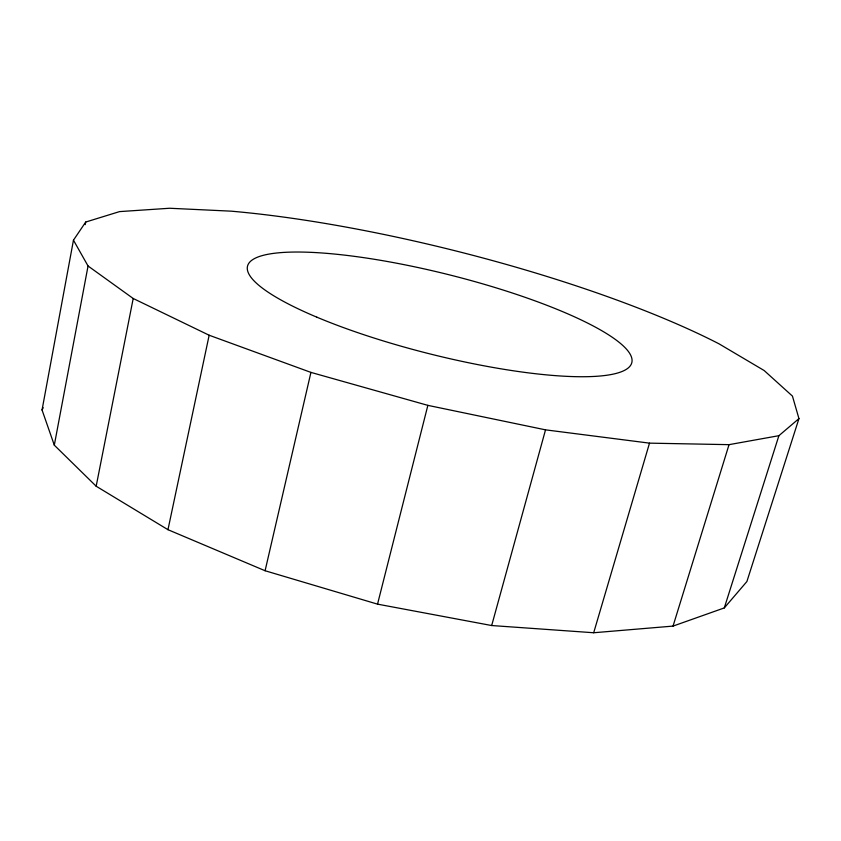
<?xml version="1.0" encoding="UTF-8"?>
<svg xmlns="http://www.w3.org/2000/svg" width="841" height="841" viewBox="0 0 841 841"><rect width="100%" height="100%" fill="white"/><g stroke="black" fill="none" stroke-linecap="round" stroke-linejoin="round"><path stroke-width="1.26" d="M42.05 409.988L73.461 240.179L85.708 222.045L119.548 211.606L169.619 208.253L231.191 211.165A373.856 78.308 14.1 0 1 719.013 343.822L764.143 370.524L792.443 396.1L798.95 418.618L746.892 581.53L724.301 607.917L673.042 626.093L593.693 632.747L491.68 625.536L377.535 604.143L265.094 570.745L167.969 529.693L96.168 486.224L54.308 445.173L42.05 409.988L43.196 407.706M85.225 224.621L85.708 222.045M54.308 445.173L88.053 265.998L73.461 240.179M96.168 486.224L133.204 298.492L88.053 265.998M167.969 529.693L209.157 335.233L133.204 298.492M265.094 570.745L310.928 372.395L209.157 335.233M377.535 604.143L427.859 405.362L545.525 429.846L649.504 443.144L729.031 444.658L778.892 435.691L798.95 418.618M491.68 625.536L545.525 429.846M593.693 632.747L649.504 443.144M673.042 626.093L729.031 444.658M724.301 607.917L778.892 435.691M310.928 372.395L427.859 405.362M316.847 317.173A198.098 40.704 14.1 0 0 629.32 366.939A198.098 40.704 14.1 0 0 372.878 259.049A198.098 40.704 14.1 0 0 316.847 317.173"/></g></svg>
